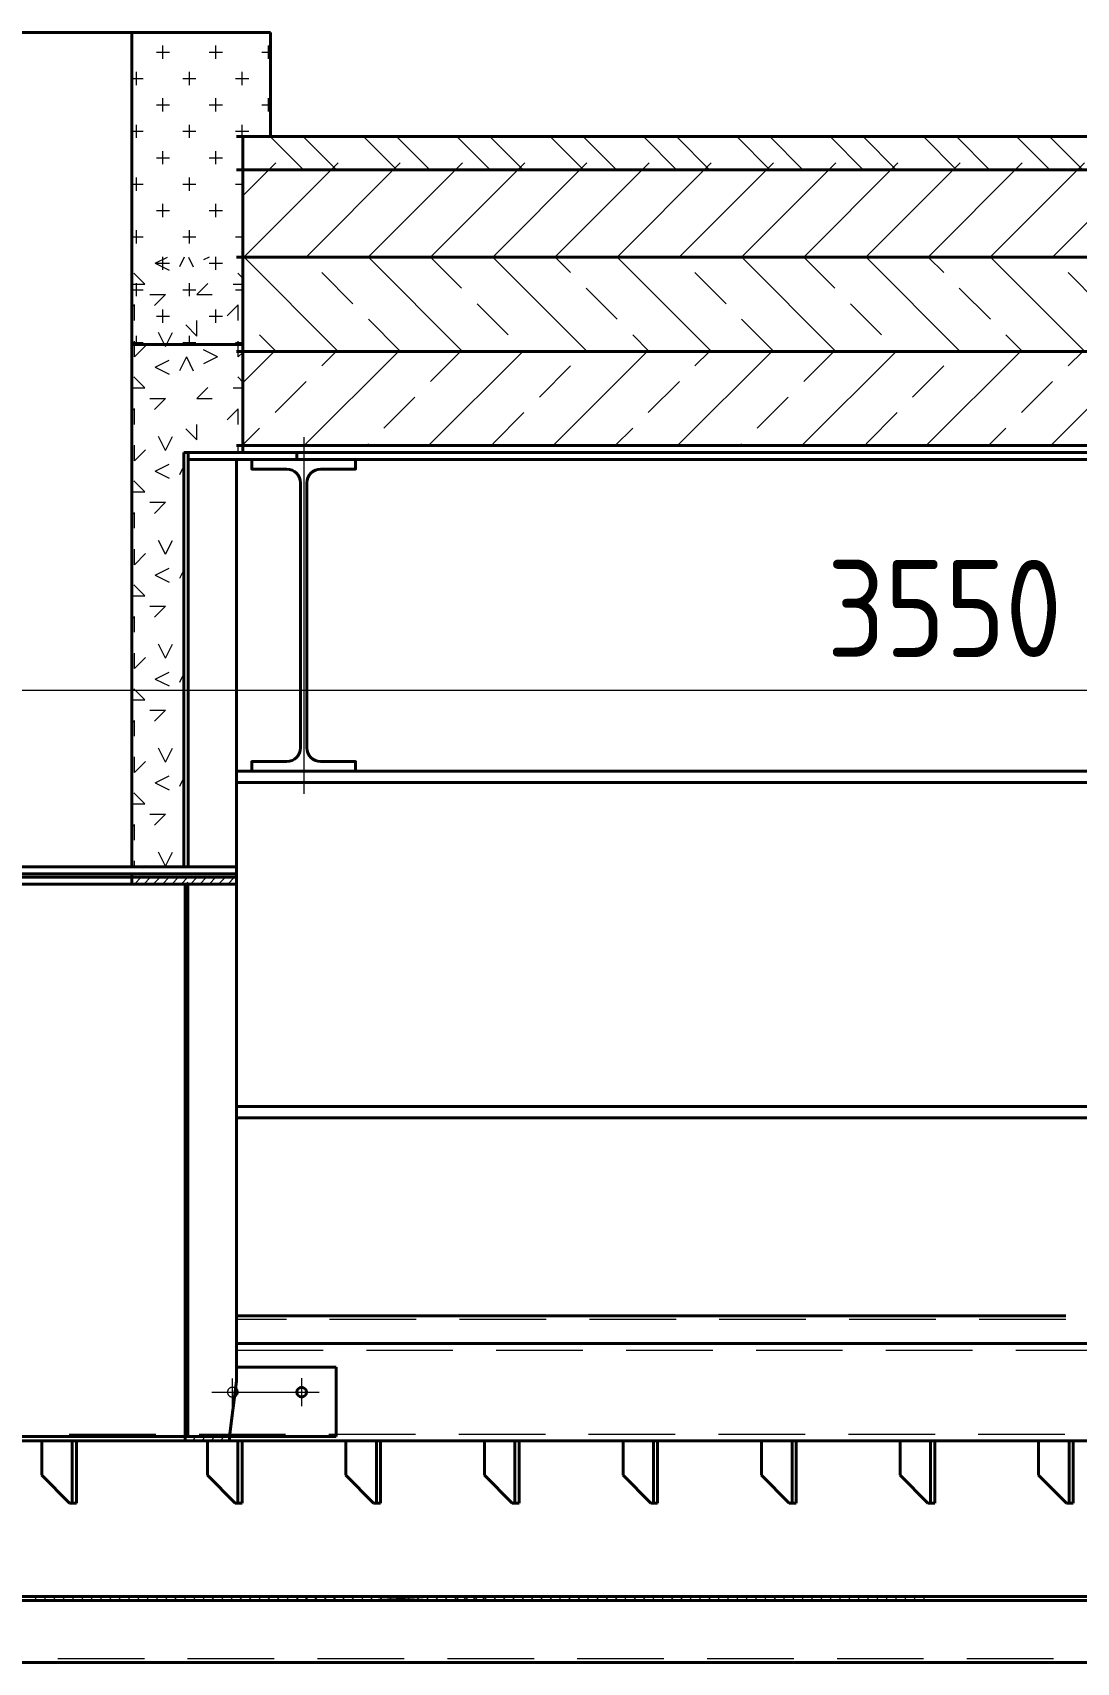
# Model space of a CAD drawing. Header units: millimetres. Extents: x 52110 to 400893, y -153728 to 31997.
# Drawn here: x 174243 to 175750, y -122874 to -120522 of the extents above; entities that cross this region are included whole.
import ezdxf

# ---------------------------------------------------------------- set-up
doc = ezdxf.new("R2010")
doc.units = ezdxf.units.MM
doc.header["$LTSCALE"] = 500
doc.linetypes.add('CENTER', pattern=[2, 1.25, -0.25, 0.25, -0.25])
doc.linetypes.add('DASHED2', pattern=[0.375, 0.25, -0.125])
for name, color, linetype, lineweight in [('POU', 4, 'Continuous', 20), ('SHI', 7, 'Continuous', 40), ('WEN', 3, 'Continuous', 20), ('XI', 2, 'Continuous', 20), ('XU', 6, 'DASHED2', 20), ('ZHONG', 1, 'CENTER', 20)]:
    doc.layers.add(name, color=color, linetype=linetype, lineweight=lineweight)
doc.styles.add('GB', font='gbenor.shx', dxfattribs={"bigfont": 'gbcbig.shx'})
doc.dimstyles.new('ISO-25$0', dxfattribs={"dimscale": 40, "dimtxt": 3.5, "dimasz": 3.5, "dimexe": 1, "dimexo": 0.2, "dimgap": 1.2, "dimtad": 1, "dimtoh": 1, "dimdec": 1, "dimzin": 9, "dimdsep": 46, "dimtxsty": 'GB', "dimcen": 0, "dimclrd": 3, "dimclre": 3, "dimclrt": 256, "dimadec": 0, "dimazin": 2, "dimtfac": 1, "dimtdec": 1, "dimtix": 1, "dimtmove": 0, "dimatfit": 3, "dimldrblk": 'DOTSMALL', "dimfxl": 0, "dimlwd": -1, "dimlwe": 20, "dimarcsym": 0})

# ---------------------------------------------------------------- blocks, each defined once
blk = doc.blocks.new('zl')
at = {"layer": 'SHI'}
blk.add_lwpolyline([(165192.5, 60829.5), (165267.5, 60829.5), (165267.5, 60843.5), (165217, 60843.5, -0.414214), (165197, 60863.5), (165197, 61245.5, -0.414214), (165217, 61265.5), (165267.5, 61265.5), (165267.5, 61279.5), (165192.5, 61279.5), (165117.5, 61279.5), (165117.5, 61265.5), (165168, 61265.5, -0.414214), (165188, 61245.5), (165188, 60863.5, -0.414214), (165168, 60843.5), (165117.5, 60843.5), (165117.5, 60829.5)], format="xyb", close=True, dxfattribs=at)
at = {"layer": 'ZHONG'}
blk.add_line((165192.5, 61311.4), (165192.5, 60797), dxfattribs=at)
blk = doc.blocks.new('o1')
at = {"layer": 'POU'}
h = blk.add_hatch(dxfattribs=at)
h.set_pattern_fill('CROSS', color=256, scale=6, style=0)
h.set_pattern_definition([(0, (0, -78), (38.1, 38.1), [19.05, -57.15]), (90, (9.525, -87.525), (-38.1, 38.1), [19.05, -57.15])])
h.paths.add_polyline_path([(174082.5, 69137), (174242.5, 69137), (174242.5, 69587), (174042.5, 69587), (174042.5, 69437), (174082.5, 69437)])
h.paths.add_polyline_path([(175146.5, 69137), (175306.5, 69137), (175306.5, 69437), (175346.5, 69437), (175346.5, 69587), (175146.5, 69587)])
h = blk.add_hatch(dxfattribs=at)
h.set_pattern_fill('GEOL6', color=256, scale=150, style=0, pattern_type=2)
h.set_pattern_definition([(0, (30, 0), (150, 150), [22.5, -60, 22.5, -45]), (0, (82.5, 15), (150, 150), [22.5, -127.5]), (90, (90, 60), (-150, 150), [22.5, -30, 22.5, -75]), (90, (30, 90), (-150, 150), [22.5, -127.5]), (45, (90, 60), (2e-14, 150), [22.5, -104.77922, 22.5, -62.352814]), (135, (105, 15), (-150, 2e-14), [22.5, -83.56602, 22.5, -83.56602]), (225, (90, 135), (-3e-14, -150), [22.5, -189.63203]), (225, (135, 0), (-3e-14, -150), [22.5, -189.63203]), (26.56505, (120, 45), (150, 6e-08), [22.5, -312.9102]), (63.43495, (135, 75), (6e-08, 150), [22.5, -312.9102]), (116.56505, (135, 75), (-6e-08, 150), [22.5, -312.9102]), (153.43495, (60, 60), (-150, 6e-08), [22.5, -312.9102]), (206.56505, (60, 60), (-150, -6e-08), [22.5, -312.9102]), (243.43495, (15, 60), (-6e-08, -150), [22.5, -312.9102]), (296.56505, (15, 60), (6e-08, -150), [22.5, -312.9102]), (333.43495, (120, 45), (150, -6e-08), [22.5, -312.9102])])
h.paths.add_polyline_path([(174242.5, 69263), (174082.5, 69263), (174082.5, 68981), (174167.5, 68981), (174167.5, 68381), (174242.5, 68381)])
h.paths.add_polyline_path([(175306.5, 69263), (175146.5, 69263), (175146.5, 68381), (175221.5, 68381), (175221.5, 68981), (175306.5, 68981)])
at = {"layer": 'SHI'}
for p, q in [((174042.5, 69587), (174042.5, 69437)), ((174403.5, 69587), (174042.5, 69587)), ((174242.5, 69587), (174242.5, 68383)), ((174683.5, 69587), (175346.5, 69587)), ((175146.5, 69587), (175146.5, 68383)), ((175346.5, 69587), (175346.5, 69437)), ((174082.5, 69437), (174042.5, 69437)), ((174082.5, 69437), (174082.5, 68981)), ((175306.5, 69437), (175306.5, 68981)), ((175306.5, 69437), (175346.5, 69437)), ((174082.5, 69137), (174242.5, 69137)), ((175306.5, 69137), (175146.5, 69137)), ((174167.5, 68981), (174004.5, 68981)), ((174004.5, 68981), (174004.5, 68971)), ((174004.5, 68971), (174161.5, 68971)), ((174091.5, 68373), (174091.5, 68971)), ((174161.5, 68383), (174161.5, 68981)), ((174167.5, 68383), (174167.5, 68981)), ((175221.5, 68383), (175221.5, 68981)), ((175221.5, 68981), (175384.5, 68981)), ((175227.5, 68383), (175227.5, 68981)), ((175384.5, 68971), (175227.5, 68971)), ((175297.5, 68373), (175297.5, 68971)), ((175384.5, 68981), (175384.5, 68971)), ((174091.5, 68383), (174405.5, 68383)), ((174091.5, 68373), (174405.5, 68373)), ((175297.5, 68383), (174683.5, 68383)), ((175297.5, 68373), (174683.5, 68373))]:
    blk.add_line(p, q, dxfattribs=at)
blk.add_blockref('zl', (8802, 7691.5), dxfattribs=at)
at = {"layer": 'SHI', "xscale": -1}
blk.add_blockref('zl', (340587, 7691.5), dxfattribs=at)
blk = doc.blocks.new('SFC43')
at = {"layer": 'SHI'}
for p, q in [((164160.2, 91591.3), (164774.2, 91591.3)), ((164623.2, 91591.3), (164623.2, 91586.3)), ((164774.2, 91591.3), (164774.2, 91586.3)), ((164774.2, 91586.3), (164160.2, 91586.3)), ((164774.2, 91586.3), (164423.2, 91586.3)), ((164774.2, 91576.3), (164423.2, 91576.3)), ((164623.2, 91576.3), (164623.2, 91586.3)), ((164700.2, 90779.3), (164700.2, 91576.3)), ((164704.2, 90779.3), (164704.2, 91576.3)), ((164774.2, 91586.3), (164774.2, 91576.3)), ((164774.2, 90859.3), (164774.2, 91576.3)), ((165971.2, 90953.3), (164774.2, 90953.3)), ((164774.2, 90913.3), (167200.2, 90913.3)), ((164774.2, 90859.3), (164764.2, 90779.3)), ((164774.2, 90879.3), (164918.2, 90879.3)), ((164918.2, 90879.3), (164918.2, 90779.3)), ((164423.2, 90779.3), (164764.2, 90779.3)), ((164423.2, 90773.3), (164764.2, 90773.3)), ((164493.2, 90773.3), (164543.2, 90773.3)), ((164493.2, 90723.3), (164493.2, 90773.3)), ((164532.2, 90773.3), (167200.2, 90773.3)), ((164537.2, 90773.3), (164537.2, 90683.3)), ((164543.2, 90773.3), (164543.2, 90683.3)), ((164700.2, 90779.3), (164700.2, 90773.3)), ((164732.2, 90773.3), (164782.2, 90773.3)), ((164732.2, 90723.3), (164732.2, 90773.3)), ((164764.2, 90779.3), (164764.2, 90773.3)), ((164918.2, 90779.3), (164764.2, 90779.3)), ((164776.2, 90773.3), (164776.2, 90683.3)), ((164782.2, 90773.3), (164782.2, 90683.3)), ((164932.2, 90773.3), (164982.2, 90773.3)), ((164932.2, 90723.3), (164932.2, 90773.3)), ((164976.2, 90773.3), (164976.2, 90683.3)), ((164982.2, 90773.3), (164982.2, 90683.3)), ((165132.2, 90773.3), (165182.2, 90773.3)), ((165132.2, 90723.3), (165132.2, 90773.3)), ((165176.2, 90773.3), (165176.2, 90683.3)), ((165182.2, 90773.3), (165182.2, 90683.3)), ((165332.2, 90773.3), (165382.2, 90773.3)), ((165332.2, 90723.3), (165332.2, 90773.3)), ((165376.2, 90773.3), (165376.2, 90683.3)), ((165382.2, 90773.3), (165382.2, 90683.3)), ((165532.2, 90773.3), (165582.2, 90773.3)), ((165532.2, 90723.3), (165532.2, 90773.3)), ((165576.2, 90773.3), (165576.2, 90683.3)), ((165582.2, 90773.3), (165582.2, 90683.3)), ((165732.2, 90773.3), (165782.2, 90773.3)), ((165732.2, 90723.3), (165732.2, 90773.3)), ((165776.2, 90773.3), (165776.2, 90683.3)), ((165782.2, 90773.3), (165782.2, 90683.3)), ((165932.2, 90773.3), (165982.2, 90773.3)), ((165932.2, 90723.3), (165932.2, 90773.3)), ((165976.2, 90773.3), (165976.2, 90683.3)), ((165982.2, 90773.3), (165982.2, 90683.3)), ((164533.2, 90683.3), (164493.2, 90723.3)), ((164772.2, 90683.3), (164732.2, 90723.3)), ((164972.2, 90683.3), (164932.2, 90723.3)), ((165172.2, 90683.3), (165132.2, 90723.3)), ((165372.2, 90683.3), (165332.2, 90723.3)), ((165572.2, 90683.3), (165532.2, 90723.3)), ((165772.2, 90683.3), (165732.2, 90723.3)), ((165972.2, 90683.3), (165932.2, 90723.3)), ((164543.2, 90683.3), (164533.2, 90683.3)), ((164782.2, 90683.3), (164772.2, 90683.3)), ((164982.2, 90683.3), (164972.2, 90683.3)), ((165182.2, 90683.3), (165172.2, 90683.3)), ((165382.2, 90683.3), (165372.2, 90683.3)), ((165582.2, 90683.3), (165572.2, 90683.3)), ((165782.2, 90683.3), (165772.2, 90683.3)), ((165982.2, 90683.3), (165972.2, 90683.3)), ((167381.1, 90542.7), (164129.3, 90542.7)), ((167376.2, 90548.3), (164134.2, 90548.3)), ((167641.2, 90453.3), (164009.2, 90453.3))]:
    blk.add_line(p, q, dxfattribs=at)
blk.add_circle((164868.2, 90843.3), 7, dxfattribs=at)
blk.add_arc((164768.2, 90843.3), 7, 297.4174, 48.3326, dxfattribs=at)
at = {"layer": 'XI'}
for p, q in [((164623.2, 91586.2), (164623.4, 91586.3)), ((164626.8, 91576.3), (164636.8, 91586.3)), ((164640.3, 91576.3), (164650.3, 91586.3)), ((164653.8, 91576.3), (164663.8, 91586.3)), ((164667.2, 91576.3), (164677.2, 91586.3)), ((164680.7, 91576.3), (164690.7, 91586.3)), ((164694.2, 91576.3), (164704.2, 91586.3)), ((164700.2, 91575.1), (164704.2, 91579.1)), ((164700.2, 91569.4), (164704.2, 91573.4)), ((164700.2, 91561.6), (164704.2, 91565.6)), ((164707.6, 91576.3), (164717.6, 91586.3)), ((164721.1, 91576.3), (164731.1, 91586.3)), ((164734.6, 91576.3), (164744.6, 91586.3)), ((164748.1, 91576.3), (164758.1, 91586.3)), ((164761.5, 91576.3), (164771.5, 91586.3)), ((164700.2, 91555.9), (164704.2, 91559.9)), ((164700.2, 91548.2), (164704.2, 91552.2)), ((164700.2, 91542.5), (164704.2, 91546.5)), ((164700.2, 91534.7), (164704.2, 91538.7)), ((164700.2, 91529), (164704.2, 91533)), ((164700.2, 91521.2), (164704.2, 91525.2)), ((164700.2, 91515.5), (164704.2, 91519.5)), ((164700.2, 91507.7), (164704.2, 91511.7)), ((164700.2, 91502), (164704.2, 91506)), ((164700.2, 91494.3), (164704.2, 91498.3)), ((164700.2, 91488.6), (164704.2, 91492.6)), ((164700.2, 91480.8), (164704.2, 91484.8)), ((164700.2, 91467.3), (164704.2, 91471.3)), ((164700.2, 91453.9), (164704.2, 91457.9)), ((164700.2, 91440.4), (164704.2, 91444.4)), ((164700.2, 91426.9), (164704.2, 91430.9)), ((164700.2, 91413.5), (164704.2, 91417.5)), ((164700.2, 91400), (164704.2, 91404)), ((164700.2, 91386.5), (164704.2, 91390.5)), ((164700.2, 91300), (164704.2, 91377)), ((164700.2, 91286.6), (164704.2, 91290.6)), ((164700.2, 91273.1), (164704.2, 91277.1)), ((164700.2, 91259.6), (164704.2, 91263.6)), ((164700.2, 91246.2), (164704.2, 91250.2)), ((164700.2, 91232.7), (164704.2, 91236.7)), ((164700.2, 91219.2), (164704.2, 91223.2)), ((164700.2, 91205.8), (164704.2, 91209.8)), ((164700.2, 91192.3), (164704.2, 91196.3)), ((164700.2, 91178.8), (164704.2, 91182.8)), ((164700.2, 91165.3), (164704.2, 91169.3)), ((164700.2, 91151.9), (164704.2, 91155.9)), ((164700.2, 91138.4), (164704.2, 91142.4)), ((164700.2, 91124.9), (164704.2, 91128.9)), ((164700.2, 91111.5), (164704.2, 91115.5)), ((164700.2, 91098), (164704.2, 91102)), ((164700.2, 91084.5), (164704.2, 91088.5)), ((164700.2, 91071), (164704.2, 91075)), ((164700.2, 91057.6), (164704.2, 91061.6)), ((164700.2, 91044.1), (164704.2, 91048.1)), ((164700.2, 91030.6), (164704.2, 91034.6)), ((164700.2, 91017.2), (164704.2, 91021.2)), ((164700.2, 91003.7), (164704.2, 91007.7)), ((164700.2, 90990.2), (164704.2, 90994.2)), ((164700.2, 90976.8), (164704.2, 90980.8)), ((164700.2, 90963.3), (164704.2, 90967.3)), ((164700.2, 90949.8), (164704.2, 90953.8)), ((164700.2, 90936.3), (164704.2, 90940.3)), ((164700.2, 90922.9), (164704.2, 90926.9)), ((164700.2, 90909.4), (164704.2, 90913.4)), ((164700.2, 90895.9), (164704.2, 90899.9)), ((164700.2, 90882.5), (164704.2, 90886.5)), ((164700.2, 90869), (164704.2, 90873)), ((164700.2, 90855.5), (164704.2, 90859.5)), ((164700.2, 90842.1), (164704.2, 90846.1)), ((164700.2, 90828.6), (164704.2, 90832.6)), ((164700.2, 90815.1), (164704.2, 90819.1)), ((164700.2, 90801.6), (164704.2, 90805.6)), ((164700.2, 90788.2), (164704.2, 90792.2)), ((164700.2, 90776.8), (164702.7, 90779.3)), ((164710.2, 90773.3), (164716.2, 90779.3)), ((164723.6, 90773.3), (164729.6, 90779.3)), ((164737.1, 90773.3), (164743.1, 90779.3)), ((164750.6, 90773.3), (164756.6, 90779.3)), ((164764.1, 90773.3), (164764.2, 90773.5)), ((164481.5, 90542.7), (164487.1, 90548.3)), ((164495, 90542.7), (164500.5, 90548.3)), ((164508.4, 90542.7), (164514, 90548.3)), ((164521.9, 90542.7), (164527.5, 90548.3)), ((164535.4, 90542.7), (164541, 90548.3)), ((164548.8, 90542.7), (164554.4, 90548.3)), ((164562.3, 90542.7), (164567.9, 90548.3)), ((164575.8, 90542.7), (164581.4, 90548.3)), ((164589.3, 90542.7), (164594.8, 90548.3)), ((164602.7, 90542.7), (164608.3, 90548.3)), ((164616.2, 90542.7), (164621.8, 90548.3)), ((164629.7, 90542.7), (164635.3, 90548.3)), ((164643.1, 90542.7), (164648.7, 90548.3)), ((164656.6, 90542.7), (164662.2, 90548.3)), ((164670.1, 90542.7), (164675.7, 90548.3)), ((164683.5, 90542.7), (164689.1, 90548.3)), ((164697, 90542.7), (164702.6, 90548.3)), ((164710.5, 90542.7), (164716.1, 90548.3)), ((164724, 90542.7), (164729.5, 90548.3)), ((164737.4, 90542.7), (164743, 90548.3)), ((164750.9, 90542.7), (164756.5, 90548.3)), ((164764.4, 90542.7), (164770, 90548.3)), ((164777.8, 90542.7), (164783.4, 90548.3)), ((164791.3, 90542.7), (164796.9, 90548.3)), ((164804.8, 90542.7), (164810.4, 90548.3)), ((164818.2, 90542.7), (164823.8, 90548.3)), ((164831.7, 90542.7), (164837.3, 90548.3)), ((164845.2, 90542.7), (164850.8, 90548.3)), ((164858.7, 90542.7), (164864.2, 90548.3)), ((164859.6, 90542.7), (164865.1, 90548.3)), ((164872.1, 90542.7), (164877.7, 90548.3)), ((164873, 90542.7), (164878.6, 90548.3)), ((164885.6, 90542.7), (164891.2, 90548.3)), ((164886.5, 90542.7), (164892.1, 90548.3)), ((164899.1, 90542.7), (164904.7, 90548.3)), ((164900, 90542.7), (164905.6, 90548.3)), ((164912.5, 90542.7), (164918.1, 90548.3)), ((164913.4, 90542.7), (164919, 90548.3)), ((164926, 90542.7), (164931.6, 90548.3)), ((164926.9, 90542.7), (165082.5, 90548.3)), ((164939.5, 90542.7), (164945.1, 90548.3)), ((164953, 90542.7), (164958.5, 90548.3)), ((164966.4, 90542.7), (164972, 90548.3)), ((164979.9, 90542.7), (164985.5, 90548.3)), ((164993.4, 90542.7), (164999, 90548.3)), ((165006.8, 90542.7), (165012.4, 90548.3)), ((165020.3, 90542.7), (165025.9, 90548.3)), ((165033.8, 90542.7), (165039.4, 90548.3)), ((165047.2, 90542.7), (165052.8, 90548.3)), ((165060.7, 90542.7), (165066.3, 90548.3)), ((165074.2, 90542.7), (165079.8, 90548.3)), ((165087.7, 90542.7), (165093.2, 90548.3)), ((165090.4, 90542.7), (165096, 90548.3)), ((165101.1, 90542.7), (165106.7, 90548.3)), ((165103.8, 90542.7), (165109.4, 90548.3)), ((165114.6, 90542.7), (165120.2, 90548.3)), ((165117.3, 90542.7), (165122.9, 90548.3)), ((165128.1, 90542.7), (165133.7, 90548.3)), ((165130.8, 90542.7), (165136.4, 90548.3)), ((165144.3, 90542.7), (165149.8, 90548.3)), ((165157.7, 90542.7), (165163.3, 90548.3)), ((165171.2, 90542.7), (165176.8, 90548.3)), ((165184.7, 90542.7), (165190.3, 90548.3)), ((165198.1, 90542.7), (165203.7, 90548.3)), ((165211.6, 90542.7), (165217.2, 90548.3)), ((165225.1, 90542.7), (165230.7, 90548.3)), ((165238.5, 90542.7), (165244.1, 90548.3)), ((165252, 90542.7), (165257.6, 90548.3)), ((165265.5, 90542.7), (165271.1, 90548.3)), ((165279, 90542.7), (165284.5, 90548.3)), ((165292.4, 90542.7), (165298, 90548.3)), ((165305.9, 90542.7), (165311.5, 90548.3)), ((165319.4, 90542.7), (165325, 90548.3)), ((165332.8, 90542.7), (165338.4, 90548.3)), ((165346.3, 90542.7), (165351.9, 90548.3)), ((165359.8, 90542.7), (165365.4, 90548.3)), ((165373.3, 90542.7), (165378.8, 90548.3)), ((165386.7, 90542.7), (165392.3, 90548.3)), ((165400.2, 90542.7), (165405.8, 90548.3)), ((165413.7, 90542.7), (165419.3, 90548.3)), ((165427.1, 90542.7), (165432.7, 90548.3)), ((165440.6, 90542.7), (165446.2, 90548.3)), ((165454.1, 90542.7), (165459.7, 90548.3)), ((165467.5, 90542.7), (165473.1, 90548.3)), ((165481, 90542.7), (165486.6, 90548.3)), ((165494.5, 90542.7), (165500.1, 90548.3)), ((165508, 90542.7), (165513.5, 90548.3)), ((165521.4, 90542.7), (165527, 90548.3)), ((165534.9, 90542.7), (165540.5, 90548.3)), ((165548.4, 90542.7), (165554, 90548.3)), ((165561.8, 90542.7), (165567.4, 90548.3)), ((165575.3, 90542.7), (165580.9, 90548.3)), ((165588.8, 90542.7), (165594.4, 90548.3)), ((165602.2, 90542.7), (165607.8, 90548.3)), ((165615.7, 90542.7), (165621.3, 90548.3)), ((165629.2, 90542.7), (165634.8, 90548.3)), ((165642.7, 90542.7), (165648.2, 90548.3)), ((165656.1, 90542.7), (165661.7, 90548.3)), ((165669.6, 90542.7), (165675.2, 90548.3)), ((165683.1, 90542.7), (165688.7, 90548.3)), ((165696.5, 90542.7), (165702.1, 90548.3)), ((165710, 90542.7), (165715.6, 90548.3)), ((165723.5, 90542.7), (165729.1, 90548.3)), ((165737, 90542.7), (165742.5, 90548.3)), ((165750.4, 90542.7), (165756, 90548.3)), ((165763.9, 90542.7), (165769.5, 90548.3))]:
    blk.add_line(p, q, dxfattribs=at)
at = {"layer": 'XU'}
for p, q in [((165971.2, 90948.3), (164774.2, 90948.3)), ((164774.2, 90903.8), (167200.2, 90903.8)), ((164532.6, 90782.8), (167200.2, 90782.8)), ((167641.2, 90458.3), (164009.2, 90458.3))]:
    blk.add_line(p, q, dxfattribs=at)
blk.add_arc((164768.2, 90843.3), 7, 48.3326, 297.4174, dxfattribs=at)
at = {"layer": 'ZHONG'}
for p, q in [((164768.2, 90862.9), (164768.2, 90823.7)), ((164868.2, 90863.6), (164868.2, 90823)), ((164738.8, 90843.3), (164893.6, 90843.3))]:
    blk.add_line(p, q, dxfattribs=at)
blk = doc.blocks.new('*D348')
at = {"layer": 'Defpoints', "color": 0}
for p in [(173784.5, -121471), (177334.5, -121471), (177334.5, -121471)]:
    blk.add_point(p, dxfattribs=at)
at = {"layer": 'WEN', "color": 3, "linetype": 'ByBlock', "lineweight": 20}
for p, q in [((173784.5, -121463), (173784.5, -121431)), ((177334.5, -121463), (177334.5, -121431))]:
    blk.add_line(p, q, dxfattribs=at)
at = {"layer": 'WEN', "color": 3, "linetype": 'ByBlock'}
blk.add_line((173924.5, -121471), (177194.5, -121471), dxfattribs=at)
at = {"layer": 'WEN', "color": 3}
for points in [[(173924.5, -121447.6), (173924.5, -121494.3), (173784.5, -121471)], [(177194.5, -121447.6), (177194.5, -121494.3), (177334.5, -121471)]]:
    blk.add_solid(points, dxfattribs=at)
at = {"layer": 'WEN', "insert": (175559.5, -121353), "char_height": 140, "attachment_point": 5, "style": 'GB'}
blk.add_mtext('3550', dxfattribs=at)
blk = doc.blocks.new('_DotSmall')
at = {"color": 0, "linetype": 'ByBlock', "const_width": 0.5}
blk.add_lwpolyline([(-0.0625, 0, 1), (0.0625, 0, 1)], format="xyb", close=True, dxfattribs=at)

msp = doc.modelspace()

# ---------------------------------------------------------------- hatches: boundary and pattern name
at = {"layer": 'POU'}
h = msp.add_hatch(dxfattribs=at)
h.set_pattern_fill('STEEL', color=256, scale=30, angle=90, style=0)
h.set_pattern_definition([(135, (870, -189644.74), (-67.35192, -67.35192), []), (135, (822.375, -189644.74), (-67.35192, -67.35192), [])])
h.paths.add_polyline_path([(176954.50201, -120672.02732), (174546.50201, -120672.02732), (174546.50201, -120720.02732), (176954.50201, -120720.02732)])
h = msp.add_hatch(dxfattribs=at)
h.set_pattern_fill('ANSI31', color=256, scale=20, style=0)
h.set_pattern_definition([(45, (870, -189634.74), (-44.90128, 44.90128), [])])
h.paths.add_polyline_path([(176954.50201, -120710.02732), (174546.50201, -120710.02732), (174546.50201, -120846.02732), (176954.50201, -120846.02732)])
h = msp.add_hatch(dxfattribs=at)
h.set_pattern_fill('ANSI33', color=256, scale=20, angle=90, style=0)
h.set_pattern_definition([(135, (870, -189634.74), (-89.80256, -89.80256), []), (135, (870, -189544.93), (-89.80256, -89.80256), [63.5, -31.75])])
h.paths.add_polyline_path([(176954.50201, -120846.02732), (174546.50201, -120846.02732), (174546.50201, -120982.02732), (176954.50201, -120982.02732)])
h = msp.add_hatch(dxfattribs=at)
h.set_pattern_fill('ANSI33', color=256, scale=20, style=0)
h.set_pattern_definition([(45, (870, -189634.74), (-89.80256, 89.80256), []), (45, (959.8, -189634.74), (-89.80256, 89.80256), [63.5, -31.75])])
h.paths.add_polyline_path([(176954.50201, -120982.02732), (174546.50201, -120982.02732), (174546.50201, -121118.02732), (176954.50201, -121118.02732)])

# ---------------------------------------------------------------- linework, layer by layer
at = {"layer": 'SHI'}
for p, q in [((174537.50201, -120672.02732), (176954.50201, -120672.02732)), ((174537.50201, -120720.02732), (176954.50201, -120720.02732)), ((174537.50201, -120846.02732), (176954.50201, -120846.02732)), ((174537.50201, -120982.02732), (176954.50201, -120982.02732)), ((174537.50201, -121118.02732), (176954.50201, -121118.02732)), ((174537.50201, -121128.02732), (176963.50201, -121128.02732)), ((174537.50201, -121138.0343), (176963.50201, -121138.0343)), ((174537.50181, -121588.0343), (176963.50201, -121588.0343)), ((174537.50181, -121604.0343), (176963.50201, -121604.0343)), ((174537.50201, -122072.0343), (176963.50201, -122072.0343)), ((174537.50201, -122088.0343), (176963.50201, -122088.0343))]:
    msp.add_line(p, q, dxfattribs=at)

# ---------------------------------------------------------------- block references
for name, p in [('o1', (-760, -190108.98493)), ('SFC43', (9763.29282, -213327.35258))]:
    msp.add_blockref(name, p, dxfattribs=at)

# ---------------------------------------------------------------- dimensions: what is measured, and where the dimension line sits
at = {"layer": 'WEN'}
dim = msp.add_linear_dim(base=(177334.50201, -121470.95383), p1=(173784.50201, -121470.95383), p2=(177334.50201, -121470.95383), dimstyle='ISO-25$0', override={"dimtmove": 1, "dimatfit": 0, "dimfxl": 1.8}, dxfattribs=at)
dim.commit()
dim.dimension.update_dxf_attribs({"geometry": '*D348', "text_midpoint": (175559.50201, -121352.95383)})

doc.saveas('drawing.dxf')
